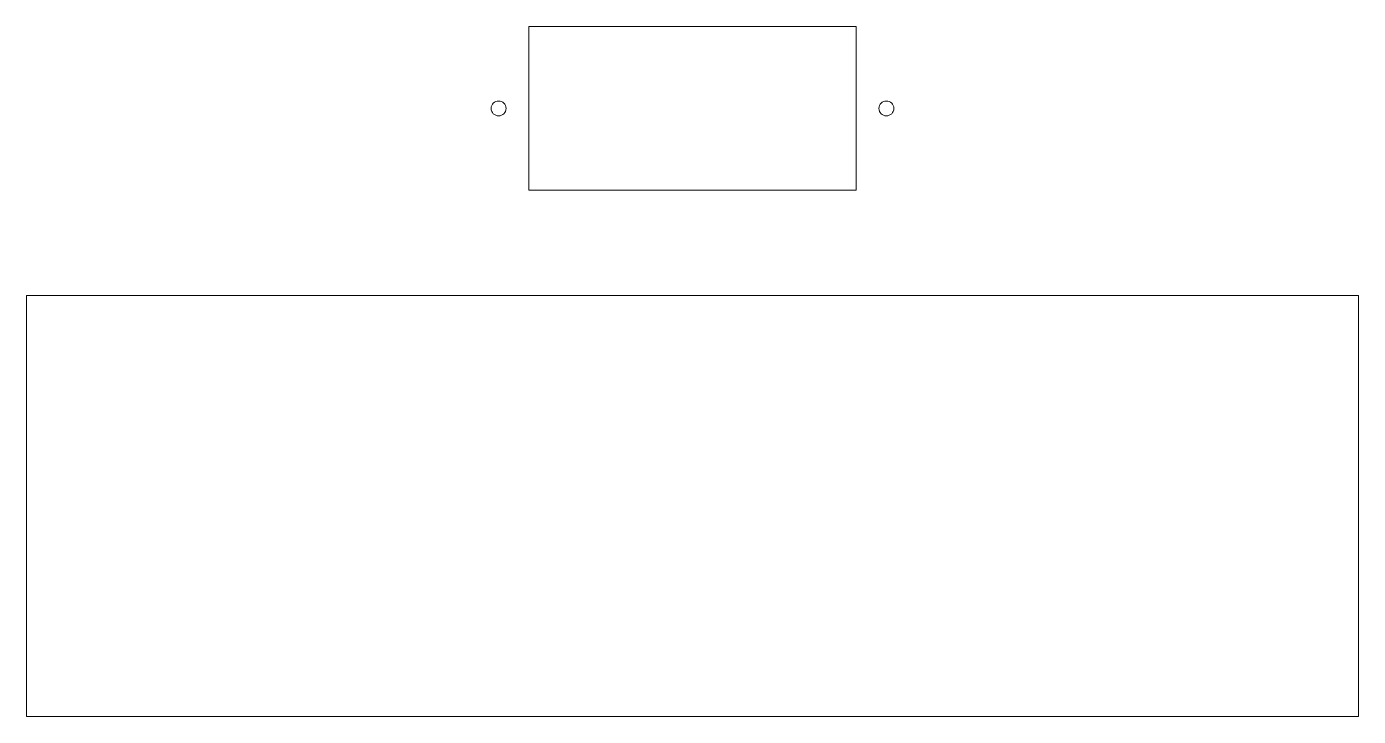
# Model space of a CAD drawing. Extents: x 0.134 to 1.128, y 0.017 to 0.213.
# Drawn here: x 0.8435 to 1.1285, y 0.0165 to 0.164 of the extents above; entities outside this region: 1.
import ezdxf
from ezdxf.enums import TextEntityAlignment as Align

# ---------------------------------------------------------------- set-up
doc = ezdxf.new("R2010")
doc.units = 0
doc.styles.get("Standard").update_dxf_attribs({"font": 'arial.ttf'})

msp = doc.modelspace()

# ---------------------------------------------------------------- linework, layer by layer
at = {"color": 0, "linetype": 'Continuous', "lineweight": 0}
for p, q in [((0.951, 0.164, 0.012), (0.951, 0.129, 0.012)), ((1.021, 0.164, 0.012), (0.951, 0.164, 0.012)), ((1.021, 0.129, 0.012), (1.021, 0.164, 0.012)), ((0.951, 0.129, 0.012), (1.021, 0.129, 0.012)), ((1.1285, 0.1065, 0.012), (0.8435, 0.1065, 0.012)), ((0.8435, 0.1065, 0.012), (0.8435, 0.0165, 0.012)), ((1.1285, 0.0165, 0.012), (1.1285, 0.1065, 0.012)), ((0.8435, 0.0165, 0.012), (1.1285, 0.0165, 0.012))]:
    msp.add_line(p, q, dxfattribs=at)
for centre, start, end in [((0.9445, 0.1465, 0.012), 0, 180), ((0.9445, 0.1465, 0.012), 180, 0), ((1.0275, 0.1465, 0.012), 0, 180), ((1.0275, 0.1465, 0.012), 180, 0)]:
    msp.add_arc(centre, 0.00159, start, end, dxfattribs=at)

# ---------------------------------------------------------------- texts
msp.add_attdef('A', text='T', height=0.03).set_placement((0.14835, 0.19784, 0.015), align=Align.MIDDLE_CENTER)

doc.saveas('drawing.dxf')
